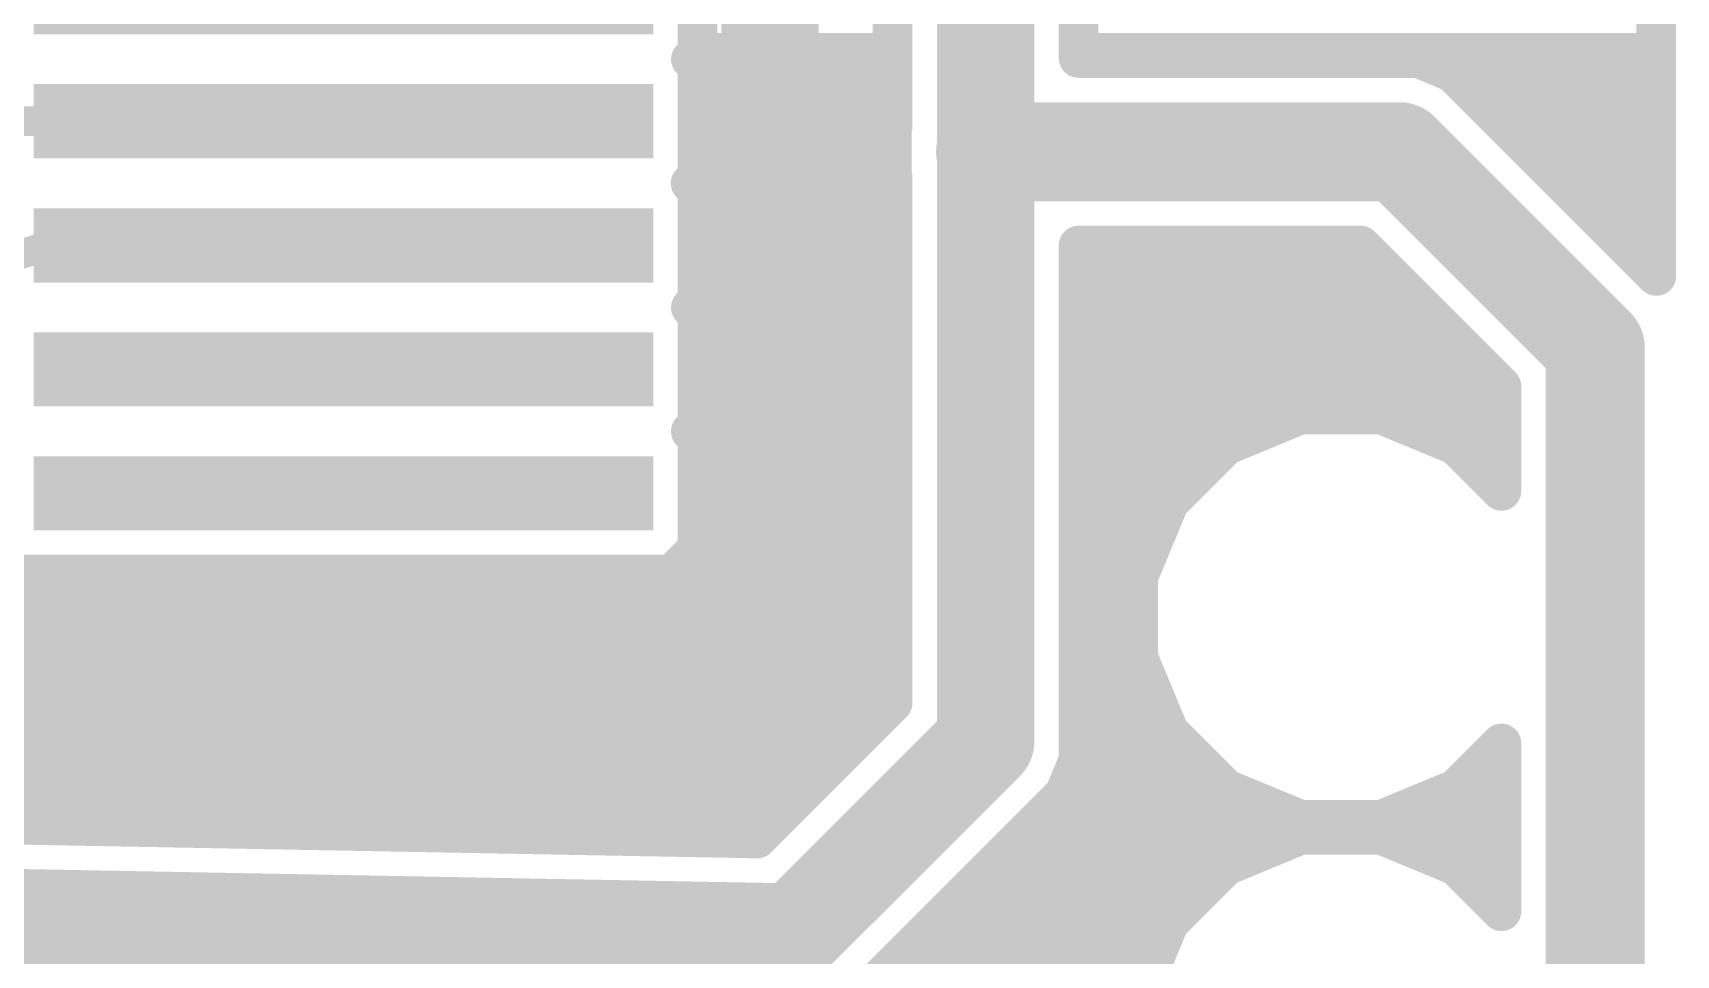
# Model space of a CAD drawing. Extents: x -40.6 to 40.6, y -25.6 to 25.6.
# Drawn here: x 23.71 to 40.56, y -7.22 to 2.24 of the extents above; entities that cross this region are included whole.
import ezdxf

# ---------------------------------------------------------------- set-up
doc = ezdxf.new("R2010")
doc.units = 0
doc.layers.add('16', color=175, linetype='CONTINUOUS')

# ---------------------------------------------------------------- blocks, each defined once
blk = doc.blocks.new('RECT')
blk.add_solid([(-0.5, -0.5), (0.5, -0.5), (-0.5, 0.5), (0.5, 0.5)])

msp = doc.modelspace()

# ---------------------------------------------------------------- linework, layer by layer
at = {"layer": '16'}
for points, const_width in [([(40.3519, 23.5458), (40.3519, -0.2576)], 0.4064), ([(33.4772, 7.3152), (33.4772, 1.016)], 1), ([(34.4304, 1.9772), (34.4304, 7.5048)], 0.4064), ([(32.524, 6.9204), (32.524, 1.2748)], 0.4064), ([(31.2674, -3.1496), (31.2674, 4.6228)], 1), ([(30.5232, 2.0323), (30.5232, 3.1677)], 0.4064), ([(30.4559, 1.965), (30.5232, 2.0323)], 0.4064), ([(30.5229, 2.032), (32.524, 2.032)], 0.4064), ([(34.4304, 2.032), (40.3519, 2.032)], 0.4064), ([(30.5232, 1.8977), (30.4559, 1.965)], 0.4064), ([(30.5232, 0.7623), (30.5232, 1.8977)], 0.4064), ([(37.9102, 1.9772), (34.4304, 1.9772)], 0.4064), ([(38.2635, 1.8309), (37.9102, 1.9772)], 0.4064), ([(40.2701, -0.1757), (38.2635, 1.8309)], 0.4064), ([(30.5232, 1.6256), (32.524, 1.6256)], 0.4064), ([(38.4687, 1.6256), (40.3519, 1.6256)], 0.4064), ([(33.4772, 1.016), (37.719, 1.016)], 1.016), ([(33.4772, 1.016), (33.4772, -5.0292)], 1), ([(37.719, 1.016), (39.7256, -0.9906)], 1.016), ([(26.895, 1.33), (21.93, 1.33)], 0.3048), ([(30.5232, 1.2192), (32.516, 1.2192)], 0.4064), ([(32.524, 1.2748), (32.516, 1.2668)], 0.4064), ([(32.516, 1.2668), (32.516, 0.7651)], 0.4064), ([(38.8751, 1.2192), (40.3519, 1.2192)], 0.4064), ([(30.5232, 0.8128), (32.516, 0.8128)], 0.4064), ([(33.1216, 1.016), (33.4772, 1.016)], 0.3048), ([(33.1216, 1.016), (33.4772, 1.016)], 0.3048), ([(39.2815, 0.8128), (40.3519, 0.8128)], 0.4064), ([(30.4534, 0.6925), (30.5232, 0.7623)], 0.4064), ([(30.5232, 0.6227), (30.4534, 0.6925)], 0.4064), ([(32.516, 0.7651), (32.524, 0.7571)], 0.4064), ([(32.524, 0.7571), (32.524, -4.6344)], 0.4064), ([(30.5232, -0.5127), (30.5232, 0.6227)], 0.4064), ([(30.5232, 0.4064), (32.524, 0.4064)], 0.4064), ([(39.6879, 0.4064), (40.3519, 0.4064)], 0.4064), ([(23.8778, 0.055), (19.9788, -1.146)], 0.3048), ([(26.895, 0.055), (23.8778, 0.055)], 0.3048), ([(30.5232, 0), (32.524, 0)], 0.4064), ([(34.4304, -5.2188), (34.4304, 0.0548)], 0.4064), ([(34.4304, 0.0548), (37.3209, 0.0548)], 0.4064), ([(34.4304, 0), (37.3757, 0)], 0.4064), ([(37.3209, 0.0548), (38.7644, -1.3887)], 0.4064), ([(40.0943, 0), (40.3519, 0)], 0.4064), ([(40.3519, -0.2576), (40.2701, -0.1757)], 0.4064), ([(30.4559, -0.58), (30.5232, -0.5127)], 0.4064), ([(30.5232, -0.4064), (32.524, -0.4064)], 0.4064), ([(34.4304, -0.4064), (37.7821, -0.4064)], 0.4064), ([(30.5232, -0.6473), (30.4559, -0.58)], 0.4064), ([(30.5232, -1.7827), (30.5232, -0.6473)], 0.4064), ([(39.7256, -0.9906), (39.7256, -21.4122)], 1.016), ([(30.5232, -0.8128), (32.524, -0.8128)], 0.4064), ([(34.4304, -0.8128), (38.1885, -0.8128)], 0.4064), ([(30.5232, -1.2192), (32.524, -1.2192)], 0.4064), ([(34.4304, -1.2192), (38.5949, -1.2192)], 0.4064), ([(38.7644, -1.3887), (38.7644, -2.4604)], 0.4064), ([(30.5232, -1.6256), (32.524, -1.6256)], 0.4064), ([(34.4304, -1.6256), (38.7644, -1.6256)], 0.4064), ([(36.7066, -1.6768), (35.9428, -1.9932)], 0.4064), ([(37.5334, -1.6768), (36.7066, -1.6768)], 0.4064), ([(38.2972, -1.9932), (37.5334, -1.6768)], 0.4064), ([(30.4559, -1.85), (30.5232, -1.7827)], 0.4064), ([(30.5232, -1.9173), (30.4559, -1.85)], 0.4064), ([(30.5232, -3.0527), (30.5232, -1.9173)], 0.4064), ([(30.5232, -2.032), (32.524, -2.032)], 0.4064), ([(34.4304, -2.032), (35.904, -2.032)], 0.4064), ([(35.9428, -1.9932), (35.3582, -2.5778)], 0.4064), ([(38.7644, -2.4604), (38.2972, -1.9932)], 0.4064), ([(38.336, -2.032), (38.7644, -2.032)], 0.4064), ([(30.5232, -2.4384), (32.524, -2.4384)], 0.4064), ([(34.4304, -2.4384), (35.4976, -2.4384)], 0.4064), ([(38.7424, -2.4384), (38.7644, -2.4384)], 0.4064), ([(35.3582, -2.5778), (35.0418, -3.3416)], 0.4064), ([(29.7434, -4.6736), (31.2674, -3.1496)], 1), ([(30.5232, -2.8448), (32.524, -2.8448)], 0.4064), ([(34.4304, -2.8448), (35.2476, -2.8448)], 0.4064), ([(23.2668, -3.0527), (23.5323, -3.3182)], 0.4064), ([(30.2577, -3.3182), (30.5232, -3.0527)], 0.4064), ([(23.5323, -3.3182), (30.2577, -3.3182)], 0.4064), ([(30.3247, -3.2512), (32.524, -3.2512)], 0.4064), ([(34.4304, -3.2512), (35.0793, -3.2512)], 0.4064), ([(35.0418, -3.3416), (35.0418, -4.1684)], 0.4064), ([(13.2933, -3.6576), (32.524, -3.6576)], 0.4064), ([(34.4304, -3.6576), (35.0418, -3.6576)], 0.4064), ([(13.2475, -4.064), (32.524, -4.064)], 0.4064), ([(34.4304, -4.064), (35.0418, -4.064)], 0.4064), ([(35.0418, -4.1684), (35.3582, -4.9322)], 0.4064), ([(22.3012, -4.6736), (29.7434, -4.6736)], 1), ([(20.1965, -4.4704), (32.524, -4.4704)], 0.4064), ([(34.4304, -4.4704), (35.1669, -4.4704)], 0.4064), ([(32.524, -4.6344), (31.134, -6.0244)], 0.4064), ([(33.4772, -5.0292), (31.5214, -6.985)], 1), ([(20.8028, -4.8768), (32.2816, -4.8768)], 0.4064), ([(34.4304, -4.8768), (35.3352, -4.8768)], 0.4064), ([(35.3582, -4.9322), (35.9428, -5.5168)], 0.4064), ([(38.2972, -5.5168), (38.7644, -5.0496)], 0.4064), ([(38.7644, -5.0496), (38.7644, -6.7704)], 0.4064), ([(34.2853, -5.5691), (34.4304, -5.2188)], 0.4064), ([(21.4092, -5.2832), (31.8752, -5.2832)], 0.4064), ([(34.4037, -5.2832), (35.7092, -5.2832)], 0.4064), ([(38.5308, -5.2832), (38.7644, -5.2832)], 0.4064), ([(32.323, -7.5315), (34.2853, -5.5691)], 0.4064), ([(35.9428, -5.5168), (36.7066, -5.8332)], 0.4064), ([(37.5334, -5.8332), (38.2972, -5.5168)], 0.4064), ([(22.0156, -5.6896), (31.4688, -5.6896)], 0.4064), ([(34.1648, -5.6896), (36.3599, -5.6896)], 0.4064), ([(37.8801, -5.6896), (38.7644, -5.6896)], 0.4064), ([(31.134, -6.0244), (22.2689, -5.8594)], 0.4064), ([(36.7066, -5.8332), (37.5334, -5.8332)], 0.4064), ([(33.7584, -6.096), (36.443, -6.096)], 0.4064), ([(36.7066, -5.9868), (35.9428, -6.3032)], 0.4064), ([(37.5334, -5.9868), (36.7066, -5.9868)], 0.4064), ([(38.2972, -6.3032), (37.5334, -5.9868)], 0.4064), ([(37.797, -6.096), (38.7644, -6.096)], 0.4064), ([(35.9428, -6.3032), (35.3582, -6.8878)], 0.4064), ([(38.7644, -6.7704), (38.2972, -6.3032)], 0.4064), ([(31.5214, -6.985), (21.971, -6.8072)], 1), ([(33.352, -6.5024), (35.7436, -6.5024)], 0.4064), ([(38.4964, -6.5024), (38.7644, -6.5024)], 0.4064), ([(32.9456, -6.9088), (35.3495, -6.9088)], 0.4064), ([(35.3582, -6.8878), (35.0418, -7.6516)], 0.4064), ([(32.5392, -7.3152), (35.1812, -7.3152)], 0.4064)]:
    msp.add_lwpolyline(points, dxfattribs=dict(at, const_width=const_width))
for points, const_width in [([(30.5229, 2.1336, 1), (30.5229, 1.9304)], 0.2032), ([(30.595, 1.9604, 1), (30.4514, 2.1041)], 0.2032), ([(32.524, 1.9304, 1), (32.524, 2.1336)], 0.2032), ([(34.4304, 2.1336, 1), (34.4304, 1.9304)], 0.2032), ([(40.3519, 1.9304, 1), (40.3519, 2.1336)], 0.2032), ([(30.5278, 2.0368, 1), (30.3841, 1.8932)], 0.2032), ([(30.3841, 2.0368, 1), (30.5278, 1.8932)], 0.2032), ([(30.4216, 2.0323, 1), (30.6248, 2.0323)], 0.2032), ([(30.6248, 1.8977, 1), (30.4216, 1.8977)], 0.2032), ([(30.4514, 1.8259, 1), (30.595, 1.9696)], 0.2032), ([(34.4304, 2.0788, 1), (34.4304, 1.8756)], 0.2032), ([(34.3288, 1.9772, 1), (34.532, 1.9772)], 0.2032), ([(37.9491, 2.0711, 1), (37.8713, 1.8833)], 0.2032), ([(37.9102, 1.8756, 1), (37.9102, 2.0788)], 0.2032), ([(38.3353, 1.9027, 1), (38.1916, 1.759)], 0.2032), ([(38.2246, 1.737, 1), (38.3024, 1.9247)], 0.2032), ([(30.5232, 1.7272, 1), (30.5232, 1.524)], 0.2032), ([(32.524, 1.524, 1), (32.524, 1.7272)], 0.2032), ([(38.4687, 1.7272, 1), (38.4687, 1.524)], 0.2032), ([(40.3519, 1.524, 1), (40.3519, 1.7272)], 0.2032), ([(33.4772, 1.27, 1), (33.4772, 0.762)], 0.508), ([(33.7272, 1.016, 1), (33.2272, 1.016)], 0.5), ([(37.8986, 1.1956, 1), (37.5394, 0.8364)], 0.508), ([(37.719, 0.762, 1), (37.719, 1.27)], 0.508), ([(26.895, 1.2538, 1), (26.895, 1.4062)], 0.1524), ([(30.5232, 1.3208, 1), (30.5232, 1.1176)], 0.2032), ([(32.6176, 1.2668, 1), (32.4144, 1.2668)], 0.2032), ([(32.4442, 1.3387, 1), (32.5878, 1.195)], 0.2032), ([(32.4224, 1.2748, 1), (32.6256, 1.2748)], 0.2032), ([(32.5958, 1.203, 1), (32.4522, 1.3467)], 0.2032), ([(32.516, 1.1176, 1), (32.516, 1.3208)], 0.2032), ([(38.8751, 1.3208, 1), (38.8751, 1.1176)], 0.2032), ([(40.3519, 1.1176, 1), (40.3519, 1.3208)], 0.2032), ([(33.2272, 1.016, 1), (33.7272, 1.016)], 0.5), ([(30.5232, 0.9144, 1), (30.5232, 0.7112)], 0.2032), ([(32.516, 0.7112, 1), (32.516, 0.9144)], 0.2032), ([(33.1216, 1.0922, 1), (33.1216, 0.9398)], 0.1524), ([(33.1216, 1.0922, 1), (33.1216, 0.9398)], 0.1524), ([(33.4772, 0.9398, 1), (33.4772, 1.0922)], 0.1524), ([(33.4772, 0.9398, 1), (33.4772, 1.0922)], 0.1524), ([(39.2815, 0.9144, 1), (39.2815, 0.7112)], 0.2032), ([(40.3519, 0.7112, 1), (40.3519, 0.9144)], 0.2032), ([(30.5253, 0.7643, 1), (30.3816, 0.6207)], 0.2032), ([(30.3816, 0.7643, 1), (30.5253, 0.6207)], 0.2032), ([(30.4216, 0.7623, 1), (30.6248, 0.7623)], 0.2032), ([(30.595, 0.6904, 1), (30.4514, 0.8341)], 0.2032), ([(32.5878, 0.837, 1), (32.4442, 0.6933)], 0.2032), ([(32.4144, 0.7651, 1), (32.6176, 0.7651)], 0.2032), ([(32.6256, 0.7571, 1), (32.4224, 0.7571)], 0.2032), ([(32.4522, 0.6853, 1), (32.5958, 0.829)], 0.2032), ([(30.6248, 0.6227, 1), (30.4216, 0.6227)], 0.2032), ([(30.4514, 0.5509, 1), (30.595, 0.6946)], 0.2032), ([(30.5232, 0.508, 1), (30.5232, 0.3048)], 0.2032), ([(32.524, 0.3048, 1), (32.524, 0.508)], 0.2032), ([(39.6879, 0.508, 1), (39.6879, 0.3048)], 0.2032), ([(40.3519, 0.3048, 1), (40.3519, 0.508)], 0.2032), ([(23.8778, 0.1312, 1), (23.8778, -0.0212)], 0.1524), ([(23.9002, -0.0178, 1), (23.8554, 0.1278)], 0.1524), ([(26.895, -0.0212, 1), (26.895, 0.1312)], 0.1524), ([(30.5232, 0.1016, 1), (30.5232, -0.1016)], 0.2032), ([(32.524, -0.1016, 1), (32.524, 0.1016)], 0.2032), ([(34.532, 0.0548, 1), (34.3288, 0.0548)], 0.2032), ([(34.4304, 0.1564, 1), (34.4304, -0.0468)], 0.2032), ([(34.4304, 0.1016, 1), (34.4304, -0.1016)], 0.2032), ([(37.3927, 0.1266, 1), (37.249, -0.017)], 0.2032), ([(37.3209, -0.0468, 1), (37.3209, 0.1564)], 0.2032), ([(37.3757, -0.1016, 1), (37.3757, 0.1016)], 0.2032), ([(40.0943, 0.1016, 1), (40.0943, -0.1016)], 0.2032), ([(40.3519, -0.1016, 1), (40.3519, 0.1016)], 0.2032), ([(40.3419, -0.1039, 1), (40.1982, -0.2476)], 0.2032), ([(40.1982, -0.2476, 1), (40.3419, -0.1039)], 0.2032), ([(40.2503, -0.2576, 1), (40.4535, -0.2576)], 0.2032), ([(40.2801, -0.3294, 1), (40.4237, -0.1857)], 0.2032), ([(30.5232, -0.3048, 1), (30.5232, -0.508)], 0.2032), ([(30.595, -0.5846, 1), (30.4514, -0.4409)], 0.2032), ([(32.524, -0.508, 1), (32.524, -0.3048)], 0.2032), ([(34.4304, -0.3048, 1), (34.4304, -0.508)], 0.2032), ([(37.7821, -0.508, 1), (37.7821, -0.3048)], 0.2032), ([(30.5278, -0.5082, 1), (30.3841, -0.6518)], 0.2032), ([(30.3841, -0.5082, 1), (30.5278, -0.6518)], 0.2032), ([(30.4216, -0.5127, 1), (30.6248, -0.5127)], 0.2032), ([(30.6248, -0.6473, 1), (30.4216, -0.6473)], 0.2032), ([(30.4514, -0.7191, 1), (30.595, -0.5754)], 0.2032), ([(39.9796, -0.9906, 1), (39.4716, -0.9906)], 0.508), ([(30.5232, -0.7112, 1), (30.5232, -0.9144)], 0.2032), ([(32.524, -0.9144, 1), (32.524, -0.7112)], 0.2032), ([(34.4304, -0.7112, 1), (34.4304, -0.9144)], 0.2032), ([(38.1885, -0.9144, 1), (38.1885, -0.7112)], 0.2032), ([(39.546, -1.1702, 1), (39.9052, -0.811)], 0.508), ([(30.5232, -1.1176, 1), (30.5232, -1.3208)], 0.2032), ([(32.524, -1.3208, 1), (32.524, -1.1176)], 0.2032), ([(34.4304, -1.1176, 1), (34.4304, -1.3208)], 0.2032), ([(38.5949, -1.3208, 1), (38.5949, -1.1176)], 0.2032), ([(38.866, -1.3887, 1), (38.6628, -1.3887)], 0.2032), ([(38.6926, -1.4606, 1), (38.8362, -1.3169)], 0.2032), ([(30.5232, -1.524, 1), (30.5232, -1.7272)], 0.2032), ([(32.524, -1.7272, 1), (32.524, -1.524)], 0.2032), ([(34.4304, -1.524, 1), (34.4304, -1.7272)], 0.2032), ([(36.7066, -1.5752, 1), (36.7066, -1.7784)], 0.2032), ([(36.7455, -1.7707, 1), (36.6677, -1.5829)], 0.2032), ([(37.5723, -1.5829, 1), (37.4945, -1.7707)], 0.2032), ([(37.5334, -1.7784, 1), (37.5334, -1.5752)], 0.2032), ([(38.7644, -1.7272, 1), (38.7644, -1.524)], 0.2032), ([(30.5278, -1.7782, 1), (30.3841, -1.9218)], 0.2032), ([(30.3841, -1.7782, 1), (30.5278, -1.9218)], 0.2032), ([(30.4216, -1.7827, 1), (30.6248, -1.7827)], 0.2032), ([(30.595, -1.8546, 1), (30.4514, -1.7109)], 0.2032), ([(30.6248, -1.9173, 1), (30.4216, -1.9173)], 0.2032), ([(30.5232, -1.9304, 1), (30.5232, -2.1336)], 0.2032), ([(30.4514, -1.9891, 1), (30.595, -1.8454)], 0.2032), ([(32.524, -2.1336, 1), (32.524, -1.9304)], 0.2032), ([(34.4304, -1.9304, 1), (34.4304, -2.1336)], 0.2032), ([(35.9039, -1.8993, 1), (35.9817, -2.0871)], 0.2032), ([(36.0146, -2.065, 1), (35.871, -1.9213)], 0.2032), ([(35.904, -2.1336, 1), (35.904, -1.9304)], 0.2032), ([(38.369, -1.9213, 1), (38.2254, -2.065)], 0.2032), ([(38.336, -1.9304, 1), (38.336, -2.1336)], 0.2032), ([(38.2583, -2.0871, 1), (38.3361, -1.8993)], 0.2032), ([(38.7644, -2.1336, 1), (38.7644, -1.9304)], 0.2032), ([(30.5232, -2.3368, 1), (30.5232, -2.54)], 0.2032), ([(32.524, -2.54, 1), (32.524, -2.3368)], 0.2032), ([(34.4304, -2.3368, 1), (34.4304, -2.54)], 0.2032), ([(35.4976, -2.54, 1), (35.4976, -2.3368)], 0.2032), ([(38.7424, -2.3368, 1), (38.7424, -2.54)], 0.2032), ([(38.6926, -2.5322, 1), (38.8362, -2.3885)], 0.2032), ([(38.7644, -2.54, 1), (38.7644, -2.3368)], 0.2032), ([(35.2863, -2.506, 1), (35.43, -2.6496)], 0.2032), ([(35.4521, -2.6167, 1), (35.2643, -2.5389)], 0.2032), ([(38.6628, -2.4604, 1), (38.866, -2.4604)], 0.2032), ([(30.5232, -2.7432, 1), (30.5232, -2.9464)], 0.2032), ([(31.4442, -3.3264, 1), (31.0906, -2.9728)], 0.5), ([(32.524, -2.9464, 1), (32.524, -2.7432)], 0.2032), ([(34.4304, -2.7432, 1), (34.4304, -2.9464)], 0.2032), ([(35.2476, -2.9464, 1), (35.2476, -2.7432)], 0.2032), ([(30.595, -3.1246, 1), (30.4514, -2.9809)], 0.2032), ([(30.4216, -3.0527, 1), (30.6248, -3.0527)], 0.2032), ([(31.0174, -3.1496, 1), (31.5174, -3.1496)], 0.5), ([(23.4604, -3.39, 1), (23.6041, -3.2464)], 0.2032), ([(30.1859, -3.2464, 1), (30.3296, -3.39)], 0.2032), ([(30.3247, -3.1496, 1), (30.3247, -3.3528)], 0.2032), ([(30.2577, -3.4198, 1), (30.2577, -3.2166)], 0.2032), ([(32.524, -3.3528, 1), (32.524, -3.1496)], 0.2032), ([(34.4304, -3.1496, 1), (34.4304, -3.3528)], 0.2032), ([(35.1434, -3.3416, 1), (34.9402, -3.3416)], 0.2032), ([(35.0793, -3.3528, 1), (35.0793, -3.1496)], 0.2032), ([(34.9479, -3.3027, 1), (35.1357, -3.3805)], 0.2032), ([(32.524, -3.7592, 1), (32.524, -3.556)], 0.2032), ([(34.4304, -3.556, 1), (34.4304, -3.7592)], 0.2032), ([(35.0418, -3.7592, 1), (35.0418, -3.556)], 0.2032), ([(32.524, -4.1656, 1), (32.524, -3.9624)], 0.2032), ([(34.4304, -3.9624, 1), (34.4304, -4.1656)], 0.2032), ([(35.0418, -4.1656, 1), (35.0418, -3.9624)], 0.2032), ([(35.1357, -4.1295, 1), (34.9479, -4.2073)], 0.2032), ([(29.7434, -4.9236, 1), (29.7434, -4.4236)], 0.5), ([(34.9402, -4.1684, 1), (35.1434, -4.1684)], 0.2032), ([(29.5666, -4.4968, 1), (29.9202, -4.8504)], 0.5), ([(32.524, -4.572, 1), (32.524, -4.3688)], 0.2032), ([(34.4304, -4.3688, 1), (34.4304, -4.572)], 0.2032), ([(35.1669, -4.572, 1), (35.1669, -4.3688)], 0.2032), ([(32.4224, -4.6344, 1), (32.6256, -4.6344)], 0.2032), ([(32.5958, -4.7062, 1), (32.4522, -4.5625)], 0.2032), ([(33.654, -5.206, 1), (33.3004, -4.8524)], 0.5), ([(32.2816, -4.9784, 1), (32.2816, -4.7752)], 0.2032), ([(34.4304, -4.7752, 1), (34.4304, -4.9784)], 0.2032), ([(35.3352, -4.9784, 1), (35.3352, -4.7752)], 0.2032), ([(33.2272, -5.0292, 1), (33.7272, -5.0292)], 0.5), ([(35.43, -4.8604, 1), (35.2863, -5.004)], 0.2032), ([(35.2643, -4.9711, 1), (35.4521, -4.8933)], 0.2032), ([(38.866, -5.0496, 1), (38.6628, -5.0496)], 0.2032), ([(38.8362, -5.1215, 1), (38.6926, -4.9778)], 0.2032), ([(34.5243, -5.2577, 1), (34.3365, -5.1799)], 0.2032), ([(31.8752, -5.3848, 1), (31.8752, -5.1816)], 0.2032), ([(34.4037, -5.1816, 1), (34.4037, -5.3848)], 0.2032), ([(34.3288, -5.2188, 1), (34.532, -5.2188)], 0.2032), ([(35.7092, -5.3848, 1), (35.7092, -5.1816)], 0.2032), ([(38.5308, -5.1816, 1), (38.5308, -5.3848)], 0.2032), ([(38.7644, -5.3848, 1), (38.7644, -5.1816)], 0.2032), ([(34.3571, -5.641, 1), (34.2134, -5.4973)], 0.2032), ([(35.9817, -5.4229, 1), (35.9039, -5.6107)], 0.2032), ([(35.871, -5.5887, 1), (36.0146, -5.445)], 0.2032), ([(38.2254, -5.445, 1), (38.369, -5.5887)], 0.2032), ([(38.3361, -5.6107, 1), (38.2583, -5.4229)], 0.2032), ([(31.4688, -5.7912, 1), (31.4688, -5.588)], 0.2032), ([(34.1648, -5.588, 1), (34.1648, -5.7912)], 0.2032), ([(34.1914, -5.5303, 1), (34.3791, -5.608)], 0.2032), ([(36.3599, -5.7912, 1), (36.3599, -5.588)], 0.2032), ([(37.8801, -5.588, 1), (37.8801, -5.7912)], 0.2032), ([(38.7644, -5.7912, 1), (38.7644, -5.588)], 0.2032), ([(36.7066, -5.7316, 1), (36.7066, -5.9348)], 0.2032), ([(36.6677, -5.9271, 1), (36.7455, -5.7393)], 0.2032), ([(37.4945, -5.7393, 1), (37.5723, -5.9271)], 0.2032), ([(37.5334, -5.9348, 1), (37.5334, -5.7316)], 0.2032), ([(31.0621, -5.9526, 1), (31.2058, -6.0963)], 0.2032), ([(31.1321, -6.126, 1), (31.1358, -5.9228)], 0.2032), ([(33.7584, -5.9944, 1), (33.7584, -6.1976)], 0.2032), ([(36.443, -6.1976, 1), (36.443, -5.9944)], 0.2032), ([(36.7066, -5.8852, 1), (36.7066, -6.0884)], 0.2032), ([(36.7455, -6.0807, 1), (36.6677, -5.8929)], 0.2032), ([(37.5723, -5.8929, 1), (37.4945, -6.0807)], 0.2032), ([(37.5334, -6.0884, 1), (37.5334, -5.8852)], 0.2032), ([(37.797, -5.9944, 1), (37.797, -6.1976)], 0.2032), ([(38.7644, -6.1976, 1), (38.7644, -5.9944)], 0.2032), ([(35.9039, -6.2093, 1), (35.9817, -6.3971)], 0.2032), ([(36.0146, -6.375, 1), (35.871, -6.2313)], 0.2032), ([(38.369, -6.2313, 1), (38.2254, -6.375)], 0.2032), ([(38.2583, -6.3971, 1), (38.3361, -6.2093)], 0.2032), ([(33.352, -6.4008, 1), (33.352, -6.604)], 0.2032), ([(35.7436, -6.604, 1), (35.7436, -6.4008)], 0.2032), ([(38.4964, -6.4008, 1), (38.4964, -6.604)], 0.2032), ([(38.7644, -6.604, 1), (38.7644, -6.4008)], 0.2032), ([(31.3446, -6.8082, 1), (31.6982, -7.1618)], 0.5), ([(31.5167, -7.235, 1), (31.5261, -6.735)], 0.5), ([(32.9456, -6.8072, 1), (32.9456, -7.0104)], 0.2032), ([(35.2863, -6.816, 1), (35.43, -6.9596)], 0.2032), ([(35.4521, -6.9267, 1), (35.2643, -6.8489)], 0.2032), ([(35.3495, -7.0104, 1), (35.3495, -6.8072)], 0.2032), ([(38.6628, -6.7704, 1), (38.866, -6.7704)], 0.2032), ([(38.6926, -6.8422, 1), (38.8362, -6.6985)], 0.2032), ([(32.5392, -7.2136, 1), (32.5392, -7.4168)], 0.2032), ([(35.1812, -7.4168, 1), (35.1812, -7.2136)], 0.2032)]:
    msp.add_lwpolyline(points, format="xyb", dxfattribs=dict(at, const_width=const_width))

# ---------------------------------------------------------------- block references
at = {"layer": '16', "xscale": 6.35, "yscale": 0.76, "rotation": 180}
for p in [(26.895, 2.6), (26.895, 1.33), (26.895, 0.055), (26.895, -1.215), (26.895, -2.485)]:
    msp.add_blockref('RECT', p, dxfattribs=at)

doc.saveas('drawing.dxf')
